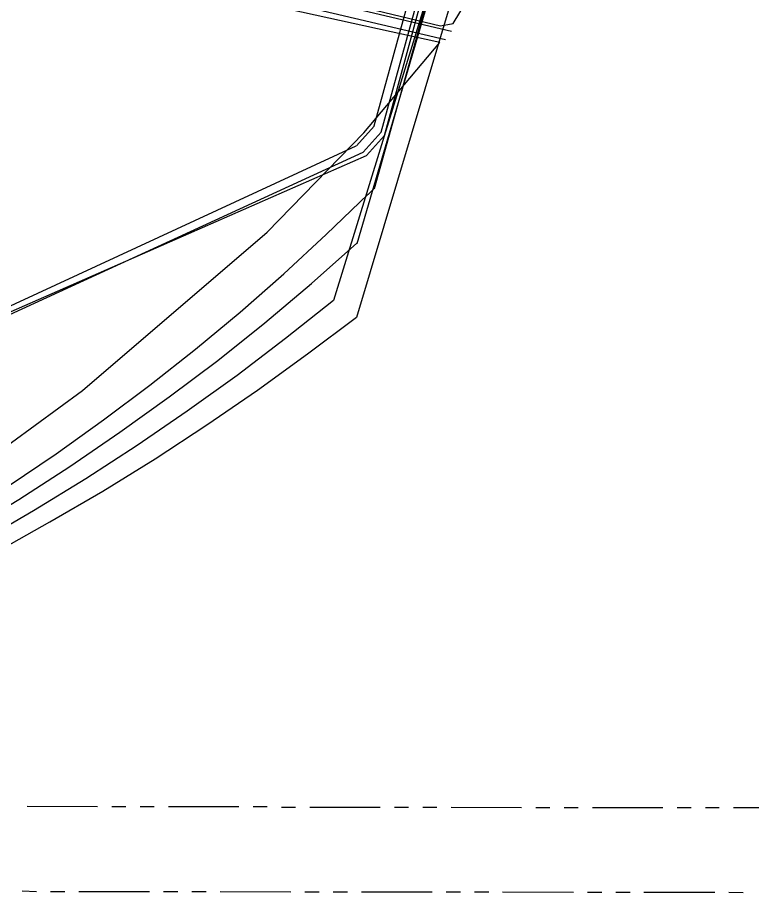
# Model space of a CAD drawing. Header units: feet. Extents: x -84 to 198, y -22 to 181.
# Drawn here: x 109.54 to 135.55, y 6.63 to 37.61 of the extents above; entities that cross this region are included whole.
import ezdxf

# ---------------------------------------------------------------- set-up
doc = ezdxf.new("R2010")
doc.units = ezdxf.units.FT
doc.layers.add('A-AREA-UNIDAD', color=30, linetype='CONTINUOUS')
doc.layers.add('A-LINEA', color=7, linetype='CONTINUOUS')

msp = doc.modelspace()

# ---------------------------------------------------------------- linework, layer by layer
at = {"layer": 'A-AREA-UNIDAD'}
for points in [[(119.392, 38.56), (124.512, 37.3156), (124.96, 37.4044), (126.672, 40.2489)], [(80.72, 10.0089), (84.928, 11.0044), (89.92, 12.5689), (96.24, 15.0756), (100.448, 17.12), (103.968, 19.0756), (108.48, 21.9556), (111.84, 24.4089), (118.368, 30.0089), (121.792, 33.5289), (124.48, 36.7289), (114.32, 38.9689)]]:
    msp.add_lwpolyline(points, dxfattribs=at)
at = {"layer": 'A-LINEA'}
for p, q in [((122.1555, 33.7722), (129.4328, 60.2941)), ((122.4044, 33.5503), (129.7576, 60.369)), ((122.5222, 33.4328), (129.9135, 60.4079)), ((122.1691, 31.562), (130.0559, 59.8186)), ((121.5643, 29.6064), (130.1983, 59.2834)), ((120.7285, 27.6071), (130.3389, 58.7925)), ((121.5473, 27.0062), (130.6986, 57.6547)), ((119.2667, 38.4578), (124.8933, 37.1244)), ((119.2, 38.1244), (124.68, 36.8311)), ((121.5291, 33.0673), (122.1564, 33.7693)), ((121.7731, 32.8402), (122.4037, 33.5456)), ((121.8902, 32.7221), (122.5222, 33.4294)), ((67.2638, 7.8013), (121.7722, 32.846)), ((67.6863, 8.1531), (121.5282, 33.0731)), ((64.6373, 7.5663), (121.8893, 32.7279)), ((121.9526, 31.349), (122.1662, 31.5638)), ((109.88, 9.6844), (112.3733, 9.6711)), ((112.88, 9.6711), (113.3733, 9.6711)), ((113.88, 9.6711), (114.3733, 9.6711)), ((114.88, 9.6711), (117.3733, 9.6711)), ((117.88, 9.6711), (118.3733, 9.6711)), ((118.88, 9.6578), (119.3733, 9.6578)), ((119.88, 9.6578), (122.3733, 9.6578)), ((122.88, 9.6578), (123.3733, 9.6578)), ((123.88, 9.6578), (124.3733, 9.6578)), ((124.88, 9.6578), (127.3733, 9.6444)), ((127.88, 9.6444), (128.3733, 9.6444)), ((128.88, 9.6444), (129.3733, 9.6444)), ((129.88, 9.6444), (132.3733, 9.6444)), ((132.88, 9.6444), (133.3733, 9.6444)), ((133.88, 9.6444), (134.3733, 9.6444)), ((134.88, 9.6444), (137.3733, 9.6311)), ((109.7067, 6.6844), (110.2133, 6.6711)), ((110.7067, 6.6711), (111.2133, 6.6711)), ((111.7067, 6.6711), (114.2133, 6.6711)), ((114.7067, 6.6711), (115.2133, 6.6711)), ((115.7067, 6.6711), (116.2133, 6.6711)), ((116.7067, 6.6711), (119.2133, 6.6578)), ((119.7067, 6.6578), (120.2133, 6.6578)), ((120.7067, 6.6578), (121.2133, 6.6578)), ((121.7067, 6.6578), (124.2133, 6.6578)), ((124.7067, 6.6578), (125.2133, 6.6578)), ((125.7067, 6.6578), (126.2133, 6.6578)), ((126.7067, 6.6578), (129.2133, 6.6444)), ((129.7067, 6.6444), (130.2133, 6.6444)), ((130.7067, 6.6444), (131.2133, 6.6444)), ((131.7067, 6.6444), (134.2133, 6.6444)), ((134.7067, 6.6444), (135.2133, 6.6311))]:
    msp.add_line(p, q, dxfattribs=at)
for points in [[(80.92, 9.2844), (82.92, 9.7244), (84.92, 10.2178), (86.8933, 10.7644), (88.8667, 11.3511), (90.8133, 11.9911), (92.7467, 12.6844), (94.6667, 13.4311), (96.56, 14.2178), (98.44, 15.0444), (100.2933, 15.9244), (102.12, 16.8578), (103.9333, 17.8311), (105.72, 18.8444), (107.48, 19.9111), (109.2133, 21.0178), (110.9067, 22.1644), (112.5867, 23.3644), (114.2267, 24.5911), (115.84, 25.8711), (117.4133, 27.1778), (118.96, 28.5378), (120.4667, 29.9244), (121.9467, 31.3511)], [(81.8533, 9.3644), (83.9467, 9.8311), (86.0267, 10.3511), (88.0933, 10.9244), (90.1467, 11.5511), (92.1867, 12.2311), (94.2133, 12.9511), (96.2133, 13.7378), (98.1867, 14.5644), (100.1467, 15.4444), (102.0933, 16.3644), (104, 17.3378), (105.8933, 18.3644), (107.7467, 19.4311), (109.5867, 20.5511), (111.3867, 21.7111), (113.16, 22.9244), (114.9067, 24.1778), (116.6267, 25.4711), (118.2933, 26.8044), (119.9467, 28.1911), (121.5467, 29.6178)], [(82.0133, 9.2844), (84.12, 9.7378), (86.2267, 10.2444), (88.32, 10.8044), (90.4, 11.4044), (92.4533, 12.0578), (94.4933, 12.7644), (96.52, 13.5244), (98.5333, 14.3244), (100.52, 15.1778), (102.48, 16.0844), (104.4267, 17.0311), (106.3467, 18.0178), (108.24, 19.0711), (110.1067, 20.1511), (111.96, 21.2844), (113.7733, 22.4711), (115.5467, 23.6844), (117.3067, 24.9511), (119.0267, 26.2578), (120.72, 27.6044)], [(82.1867, 9.2044), (84.32, 9.6444), (86.4533, 10.1378), (88.56, 10.6711), (90.6533, 11.2578), (92.7467, 11.8844), (94.8133, 12.5644), (96.8667, 13.2978), (98.9067, 14.0844), (100.92, 14.9111), (102.92, 15.7911), (104.8933, 16.7111), (106.84, 17.6711), (108.7733, 18.6844), (110.68, 19.7511), (112.56, 20.8444), (114.4133, 21.9911), (116.24, 23.1911), (118.0267, 24.4178), (119.8, 25.6978), (121.5333, 27.0044)]]:
    msp.add_lwpolyline(points, dxfattribs=at)

doc.saveas('drawing.dxf')
